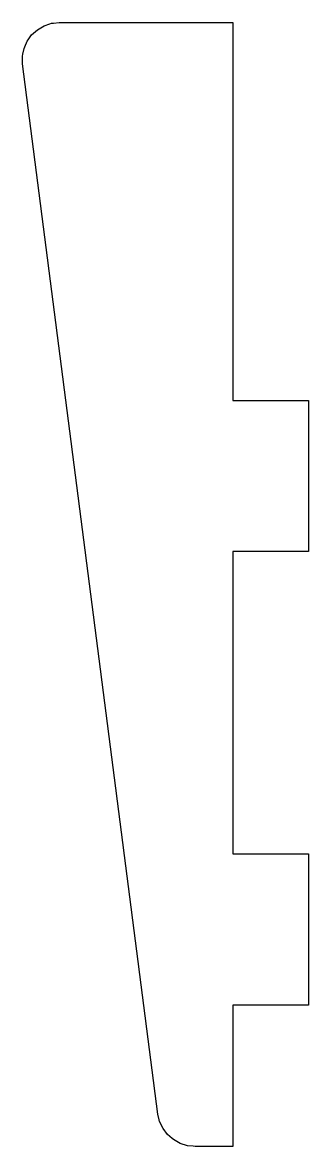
# Model space of a CAD drawing. Header units: millimetres. Extents: x 0 to 38, y 0 to 149.
import ezdxf

# ---------------------------------------------------------------- set-up
doc = ezdxf.new("R2010")
doc.units = ezdxf.units.MM
doc.layers.add('CUT_OUTER', color=7, linetype='CONTINUOUS')

msp = doc.modelspace()

# ---------------------------------------------------------------- linework, layer by layer
at = {"layer": 'CUT_OUTER'}
msp.add_lwpolyline([(27.81801, 98.71), (37.81801, 98.71), (37.81801, 78.705), (27.81801, 78.705), (27.81801, 38.708), (37.81801, 38.708), (37.81801, 18.703), (27.81801, 18.703), (27.81801, 0), (22.81601, 0), (22.56431, 0.0267), (21.80901, 0.107), (20.84401, 0.415), (19.96001, 0.911), (19.76871, 1.0767), (19.19501, 1.574), (18.57901, 2.378), (18.13701, 3.29), (18.07471, 3.5355), (17.88801, 4.272), (0.01401, 143.227), (0.00001, 144.258), (0.05071, 144.511), (0.20301, 145.27), (0.30521, 145.5065), (0.61201, 146.216), (0.76171, 146.426), (1.21101, 147.056), (1.97301, 147.752), (2.19551, 147.8822), (2.86301, 148.273), (3.59801, 148.5152), (3.84301, 148.596), (4.09931, 148.6237), (4.86801, 148.707), (27.81801, 148.707)], close=True, dxfattribs=at)

doc.saveas('drawing.dxf')
